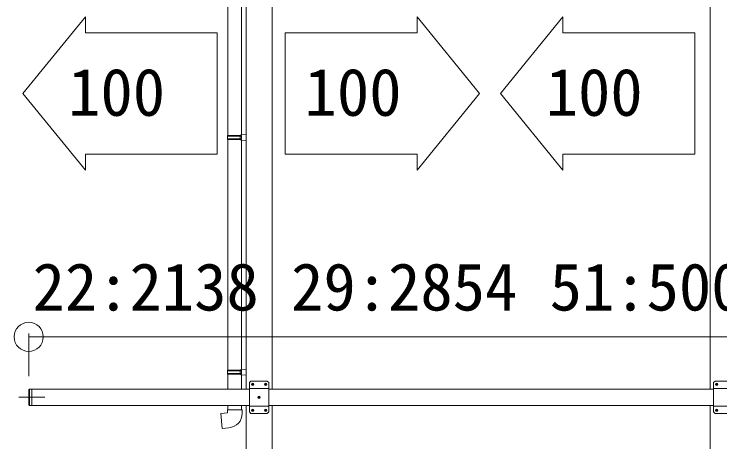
# Model space of a CAD drawing. Units: millimetres, scale not verified. Extents: x -29696 to 25304, y -20999 to 19001.
# Drawn here: x -12510 to -10332, y -2732 to -1410 of the extents above; entities that cross this region are included whole.
import ezdxf
from ezdxf.enums import TextEntityAlignment as Align

# ---------------------------------------------------------------- set-up
doc = ezdxf.new("R2010")
doc.units = ezdxf.units.MM
doc.header["$LTSCALE"] = 100
doc.linetypes.add('CHAIN1', pattern=[8, 5, -1, 1, -1])
for name, color, linetype, lineweight in [('0-0_0', 7, 'Continuous', 9), ('0-2_YKK_N1', 2, 'Continuous', 9), ('0-4_YKK_A1', 4, 'Continuous', 9)]:
    doc.layers.add(name, color=color, linetype=linetype, lineweight=lineweight)
doc.styles.add('ＭＳ ゴシック', font='')
doc.styles.get('ＭＳ ゴシック').set_extended_font_data('MS Gothic')

msp = doc.modelspace()

# ---------------------------------------------------------------- linework, layer by layer
at = {"layer": '0-0_0'}
for p, q in [((-12290.4, -1417.7), (-12483.4, -1654.8)), ((-12290.4, -1467.3), (-12290.4, -1417.7)), ((-11266.8, -1417.7), (-11073.9, -1654.8)), ((-11266.8, -1467.3), (-11266.8, -1417.7)), ((-10816.6, -1417.7), (-11009.6, -1654.8)), ((-10816.6, -1467.3), (-10816.6, -1417.7)), ((-11883.4, -1467.3), (-12290.4, -1467.3)), ((-11883.4, -1842.3), (-11883.4, -1467.3)), ((-11673.9, -1467.3), (-11266.8, -1467.3)), ((-11673.9, -1842.3), (-11673.9, -1467.3)), ((-10409.6, -1467.3), (-10816.6, -1467.3)), ((-10409.6, -1842.3), (-10409.6, -1467.3)), ((-12483.4, -1654.8), (-12290.4, -1892)), ((-11073.9, -1654.8), (-11266.8, -1892)), ((-11009.6, -1654.8), (-10816.6, -1892)), ((-12290.4, -1842.3), (-11883.4, -1842.3)), ((-12290.4, -1892), (-12290.4, -1842.3)), ((-11266.8, -1842.3), (-11673.9, -1842.3)), ((-11266.8, -1892), (-11266.8, -1842.3)), ((-10816.6, -1842.3), (-10409.6, -1842.3)), ((-10816.6, -1892), (-10816.6, -1842.3))]:
    msp.add_line(p, q, dxfattribs=at)
at = {"layer": '0-2_YKK_N1'}
for p, q in [((-12465.2, -2528.6), (-12465.2, -2397.1)), ((-9611.2, -2407.1), (-12465.2, -2407.1))]:
    msp.add_line(p, q, dxfattribs=at)
msp.add_circle((-12465.2, -2407.1), 45, dxfattribs=at)
at = {"layer": '0-4_YKK_A1'}
for p, q in [((-11794.2, -2568.6), (-11794.2, -887.2)), ((-11714.2, -887.2), (-11714.2, -2568.6)), ((-10362.2, -887.2), (-10362.2, -2568.6)), ((-11850.2, -1099.1), (-11850.2, -1785)), ((-11808.2, -1101.6), (-11808.2, -1782.4)), ((-11852.2, -1787), (-11851.2, -1785)), ((-11851.2, -1785), (-11808.2, -1785)), ((-11812.7, -1787), (-11813.1, -1785)), ((-11810.2, -1782.5), (-11794.2, -1782)), ((-11810.2, -1784.5), (-11810.2, -1782.5)), ((-11810.2, -1784.5), (-11808.2, -1784.5)), ((-11794.2, -1782), (-11794.2, -1800)), ((-11852.2, -1787), (-11808.2, -1787)), ((-11852.2, -1787), (-11852.2, -1795)), ((-11852.2, -1795), (-11808.2, -1795)), ((-11852.2, -1795), (-11851.2, -1797)), ((-11851.2, -1797), (-11808.2, -1797)), ((-11850.2, -1797), (-11850.2, -2510.2)), ((-11810.2, -1799.5), (-11810.2, -1797.5)), ((-11810.2, -1799.5), (-11794.2, -1800)), ((-11808.2, -1799.5), (-11808.2, -2507.6)), ((-11852.2, -2512.2), (-11851.2, -2510.2)), ((-11852.2, -2512.2), (-11808.2, -2512.2)), ((-11852.2, -2512.2), (-11852.2, -2520.2)), ((-11852.2, -2520.2), (-11808.2, -2520.2)), ((-11852.2, -2520.2), (-11851.2, -2522.2)), ((-11851.2, -2510.2), (-11808.2, -2510.2)), ((-11851.2, -2522.2), (-11808.2, -2522.2)), ((-11850.2, -2522.2), (-11850.2, -2568.6)), ((-11812.7, -2512.2), (-11813.1, -2510.2)), ((-11810.2, -2507.7), (-11794.2, -2507.2)), ((-11810.2, -2509.7), (-11810.2, -2507.7)), ((-11810.2, -2509.7), (-11808.2, -2509.7)), ((-11810.2, -2524.7), (-11810.2, -2522.7)), ((-11810.2, -2524.7), (-11794.2, -2525.1)), ((-11808.2, -2524.7), (-11808.2, -2568.6)), ((-11794.2, -2507.2), (-11794.2, -2525.1)), ((-11779.2, -2543.6), (-11784.2, -2548.5)), ((-11729.2, -2543.6), (-11779.2, -2543.6)), ((-11729.2, -2543.6), (-11724.2, -2548.5)), ((-10347.2, -2543.6), (-10352.2, -2548.5)), ((-10347.2, -2543.6), (-10297.2, -2543.6)), ((-12465.2, -2570.6), (-12463.2, -2568.6)), ((-12463.2, -2568.6), (-12463.2, -2618.6)), ((-12463.2, -2568.6), (-11784.2, -2568.6)), ((-12455.2, -2568.6), (-12455.2, -2618.6)), ((-11784.2, -2548.5), (-11784.2, -2638.6)), ((-11724.2, -2566.3), (-11784.2, -2566.3)), ((-11775.4, -2553.1), (-11776.3, -2553.1)), ((-11772.9, -2554), (-11772.1, -2554)), ((-11735.4, -2553.1), (-11736.3, -2553.1)), ((-11732.9, -2554), (-11732.1, -2554)), ((-11724.2, -2638.6), (-11724.2, -2548.5)), ((-11724.2, -2568.6), (-10352.2, -2568.6)), ((-10352.2, -2638.6), (-10352.2, -2548.5)), ((-10352.2, -2566.3), (-10292.2, -2566.3)), ((-10343.4, -2553.1), (-10344.3, -2553.1)), ((-10340.9, -2554), (-10340.1, -2554)), ((-12465.2, -2570.6), (-12465.2, -2616.6)), ((-11755.4, -2593.1), (-11756.3, -2593.1)), ((-11752.9, -2594), (-11752.1, -2594)), ((-12465.2, -2616.6), (-12463.2, -2618.6)), ((-12463.2, -2618.6), (-11784.2, -2618.6)), ((-11852.2, -2632.2), (-11806.2, -2632.2)), ((-11852.2, -2642.2), (-11852.2, -2632.2)), ((-11850.2, -2618.6), (-11850.2, -2632.2)), ((-11808.2, -2618.6), (-11808.2, -2632.2)), ((-11806.2, -2632.2), (-11806.2, -2643.1)), ((-11794.2, -3343.6), (-11794.2, -2618.6)), ((-11724.2, -2620.9), (-11784.2, -2620.9)), ((-11775.4, -2633.1), (-11776.3, -2633.1)), ((-11772.9, -2634), (-11772.1, -2634)), ((-11735.4, -2633.1), (-11736.3, -2633.1)), ((-11732.9, -2634), (-11732.1, -2634)), ((-11724.2, -2618.6), (-10352.2, -2618.6)), ((-11714.2, -2618.6), (-11714.2, -3343.6)), ((-10362.2, -2618.6), (-10362.2, -2793.6)), ((-10362.2, -2618.6), (-10362.2, -3343.6)), ((-10352.2, -2620.9), (-10292.2, -2620.9)), ((-10343.4, -2633.1), (-10344.3, -2633.1)), ((-10340.9, -2634), (-10340.1, -2634)), ((-11779.2, -2643.6), (-11784.2, -2638.6)), ((-11779.2, -2643.6), (-11729.2, -2643.6)), ((-11729.2, -2643.6), (-11724.2, -2638.6)), ((-10347.2, -2643.6), (-10352.2, -2638.6)), ((-10297.2, -2643.6), (-10347.2, -2643.6))]:
    msp.add_line(p, q, dxfattribs=at)
at = {"layer": '0-4_YKK_A1', "linetype": 'CHAIN1'}
msp.add_line((-12415.6, -2593.5), (-12495.2, -2593.5), dxfattribs=at)
at = {"layer": '0-4_YKK_A1'}
for points in [[(-11810.2, -1797.5), (-11808.2, -1797.5), (-11808.2, -1784.5)], [(-11812.7, -1787), (-11812.7, -1795), (-11813.1, -1797)], [(-11812.7, -2512.2), (-11812.7, -2520.2), (-11813.1, -2522.2)], [(-11810.2, -2522.7), (-11808.2, -2522.7), (-11808.2, -2509.7)], [(-11776.3, -2553.1), (-11776.3, -2554), (-11775.4, -2554)], [(-11773.8, -2552.3), (-11773.8, -2551.5), (-11774.6, -2551.5), (-11774.6, -2552.3)], [(-11774.6, -2554.8), (-11774.6, -2555.7), (-11773.8, -2555.7), (-11773.8, -2554.8)], [(-11772.1, -2554), (-11772.1, -2553.1), (-11772.9, -2553.1)], [(-11736.3, -2553.1), (-11736.3, -2554), (-11735.4, -2554)], [(-11733.8, -2552.3), (-11733.8, -2551.5), (-11734.6, -2551.5), (-11734.6, -2552.3)], [(-11734.6, -2554.8), (-11734.6, -2555.7), (-11733.8, -2555.7), (-11733.8, -2554.8)], [(-11732.1, -2554), (-11732.1, -2553.1), (-11732.9, -2553.1)], [(-10344.3, -2553.1), (-10344.3, -2554), (-10343.4, -2554)], [(-10341.8, -2552.3), (-10341.8, -2551.5), (-10342.6, -2551.5), (-10342.6, -2552.3)], [(-10342.6, -2554.8), (-10342.6, -2555.7), (-10341.8, -2555.7), (-10341.8, -2554.8)], [(-10340.1, -2554), (-10340.1, -2553.1), (-10340.9, -2553.1)], [(-11753.8, -2592.3), (-11753.8, -2591.5), (-11754.6, -2591.5), (-11754.6, -2592.3)], [(-11756.3, -2593.1), (-11756.3, -2594), (-11755.4, -2594)], [(-11754.6, -2594.8), (-11754.6, -2595.7), (-11753.8, -2595.7), (-11753.8, -2594.8)], [(-11752.1, -2594), (-11752.1, -2593.1), (-11752.9, -2593.1)], [(-11776.3, -2633.1), (-11776.3, -2634), (-11775.4, -2634)], [(-11773.8, -2632.3), (-11773.8, -2631.5), (-11774.6, -2631.5), (-11774.6, -2632.3)], [(-11774.6, -2634.8), (-11774.6, -2635.7), (-11773.8, -2635.7), (-11773.8, -2634.8)], [(-11772.1, -2634), (-11772.1, -2633.1), (-11772.9, -2633.1)], [(-11736.3, -2633.1), (-11736.3, -2634), (-11735.4, -2634)], [(-11733.8, -2632.3), (-11733.8, -2631.5), (-11734.6, -2631.5), (-11734.6, -2632.3)], [(-11734.6, -2634.8), (-11734.6, -2635.7), (-11733.8, -2635.7), (-11733.8, -2634.8)], [(-11732.1, -2634), (-11732.1, -2633.1), (-11732.9, -2633.1)], [(-10344.3, -2633.1), (-10344.3, -2634), (-10343.4, -2634)], [(-10341.8, -2632.3), (-10341.8, -2631.5), (-10342.6, -2631.5), (-10342.6, -2632.3)], [(-10342.6, -2634.8), (-10342.6, -2635.7), (-10341.8, -2635.7), (-10341.8, -2634.8)], [(-10340.1, -2634), (-10340.1, -2633.1), (-10340.9, -2633.1)], [(-11847.3, -2687.9), (-11868.1, -2689.7), (-11872.1, -2643.9), (-11852.2, -2642.2)]]:
    msp.add_lwpolyline(points, dxfattribs=at)
for centre in [(-11774.2, -2553.6), (-11734.2, -2553.6), (-10342.2, -2553.6), (-11754.2, -2593.5), (-11774.2, -2633.6), (-11734.2, -2633.6), (-10342.2, -2633.6)]:
    msp.add_circle(centre, 3.5, dxfattribs=at)
for centre, radius, start, end in [((-11775.4, -2552.3), 0.84, 270, 0), ((-11775.4, -2554.8), 0.84, 0, 90), ((-11772.9, -2552.3), 0.84, 180, 270), ((-11772.9, -2554.8), 0.84, 90, 180), ((-11735.4, -2552.3), 0.84, 270, 0), ((-11735.4, -2554.8), 0.84, 0, 90), ((-11732.9, -2552.3), 0.84, 180, 270), ((-11732.9, -2554.8), 0.84, 90, 180), ((-10343.4, -2552.3), 0.84, 270, 0), ((-10343.4, -2554.8), 0.84, 0, 90), ((-10340.9, -2552.3), 0.84, 180, 270), ((-10340.9, -2554.8), 0.84, 90, 180), ((-11755.4, -2592.3), 0.84, 270, 0), ((-11755.4, -2594.8), 0.84, 0, 90), ((-11752.9, -2592.3), 0.84, 180, 270), ((-11752.9, -2594.8), 0.84, 90, 180), ((-11775.4, -2632.3), 0.84, 270, 0), ((-11775.4, -2634.8), 0.84, 0, 90), ((-11772.9, -2632.3), 0.84, 180, 270), ((-11772.9, -2634.8), 0.84, 90, 180), ((-11735.4, -2632.3), 0.84, 270, 0), ((-11735.4, -2634.8), 0.84, 0, 90), ((-11732.9, -2632.3), 0.84, 180, 270), ((-11732.9, -2634.8), 0.84, 90, 180), ((-10343.4, -2632.3), 0.84, 270, 0), ((-10343.4, -2634.8), 0.84, 0, 90), ((-10340.9, -2632.3), 0.84, 180, 270), ((-10340.9, -2634.8), 0.84, 90, 180), ((-11851.2, -2643.1), 45, 275, 0)]:
    msp.add_arc(centre, radius, start, end, dxfattribs=at)

# ---------------------------------------------------------------- texts
at = {"layer": '0-0_0', "color": 4, "style": 'ＭＳ ゴシック'}
for p in [(-12343.5, -1768), (-11613.8, -1768), (-10869.7, -1768)]:
    msp.add_text('100', height=146.6, dxfattribs=at).set_placement(p, align=Align.BOTTOM_LEFT)
at = {"layer": '0-2_YKK_N1', "color": 4, "style": 'ＭＳ ゴシック'}
msp.add_text('22:2138 29:2854 51:5002', height=146.6, dxfattribs=at).set_placement((-12453.2, -2369.6), align=Align.BOTTOM_LEFT)

doc.saveas('drawing.dxf')
